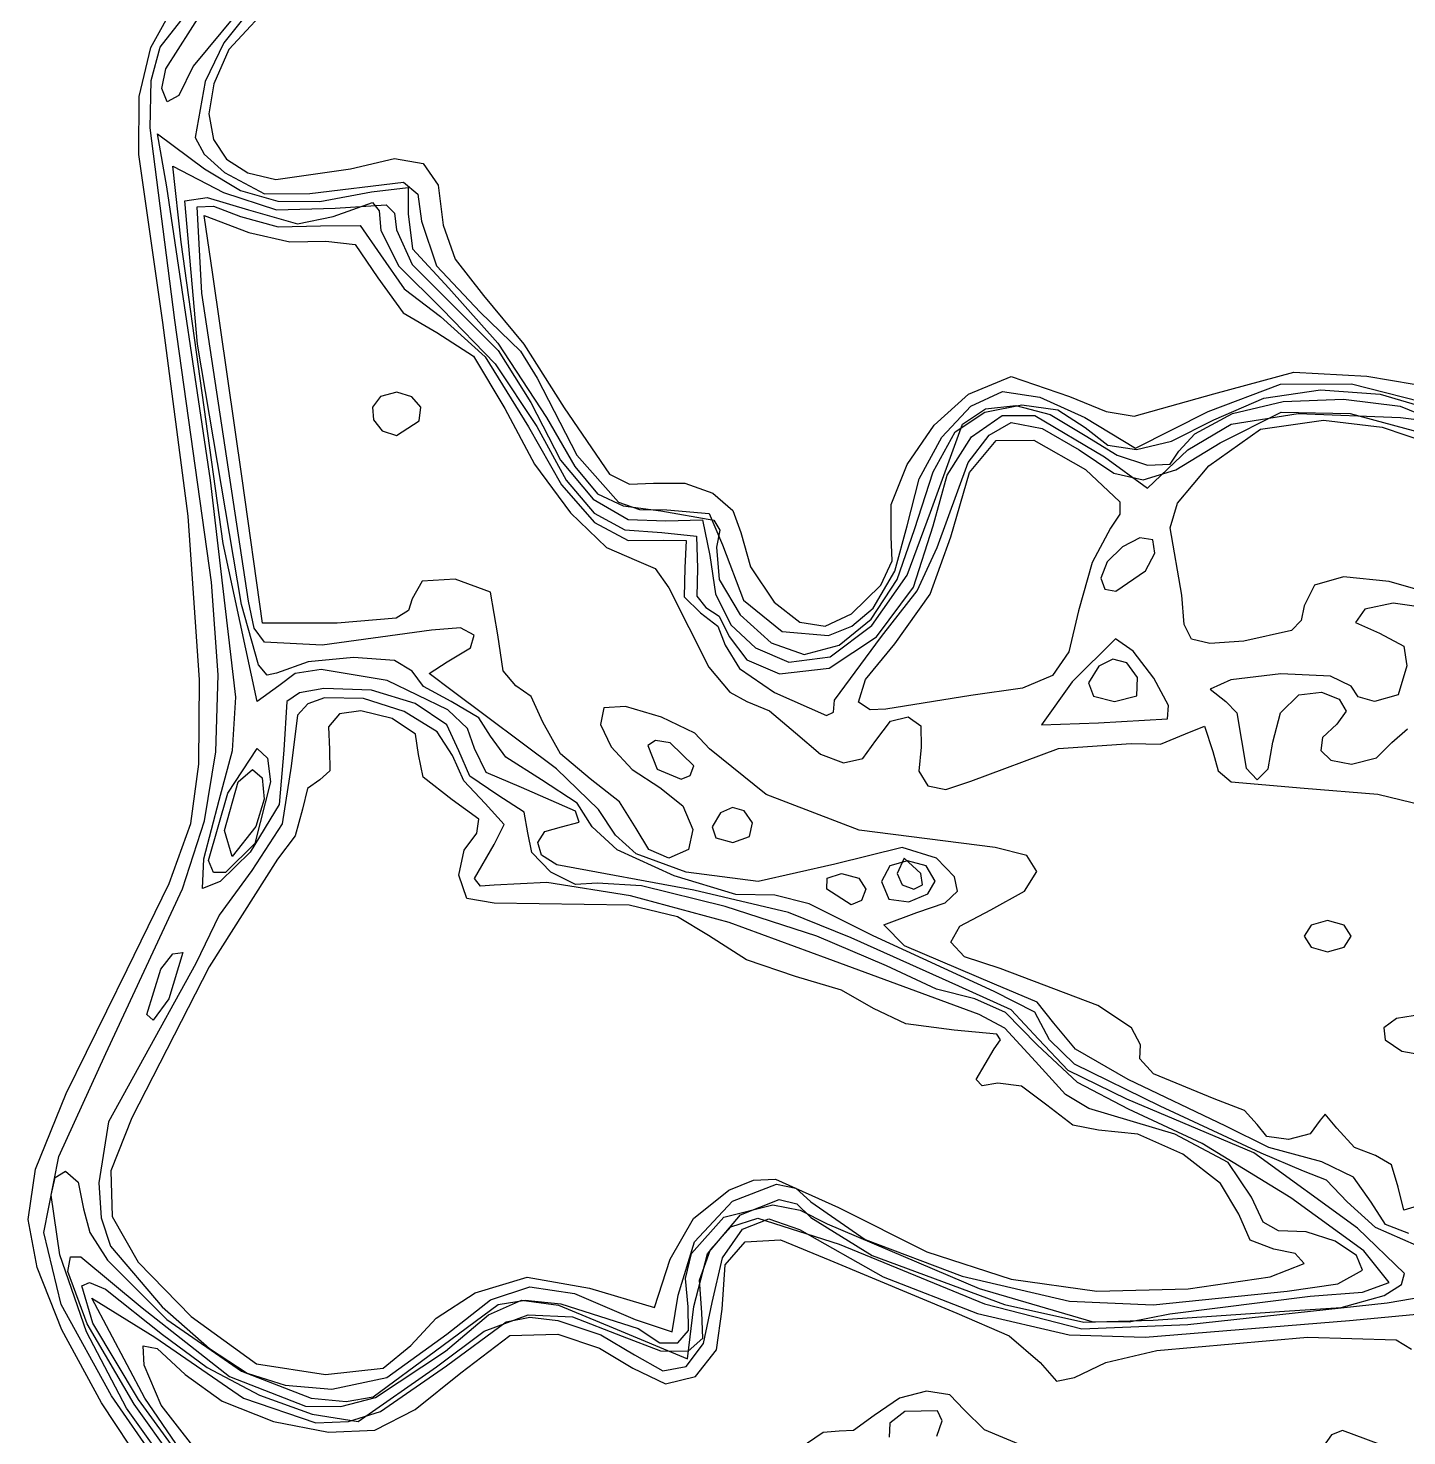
# Model space of a CAD drawing. Extents: x 31 to 107, y 25 to 130.
# Drawn here: x 31.18 to 56.04, y 45.46 to 70.84 of the extents above; entities that cross this region are included whole.
import ezdxf

# ---------------------------------------------------------------- set-up
doc = ezdxf.new("R2010")
doc.units = 0

msp = doc.modelspace()

# ---------------------------------------------------------------- linework, layer by layer
at = {"layer": 'Layer 1'}
for p, q in [((36.269129, 72.041565), (34.793891, 70.458093)), ((33.561139, 70.499292), (34.575909, 71.799062)), ((35.484778, 71.768192), (34.151514, 70.157013)), ((35.420822, 71.474145), (34.70693, 70.579077)), ((33.389294, 70.492521), (33.846427, 71.317322)), ((33.661552, 70.111593), (34.329415, 71.154941)), ((34.70693, 70.579077), (34.369968, 69.883621)), ((33.179919, 69.612126), (33.389294, 70.492521)), ((33.397328, 69.899478), (33.561139, 70.499292)), ((34.793891, 70.458093), (34.52368, 69.840263)), ((33.586913, 69.756145), (33.661552, 70.111593)), ((34.151514, 70.157013), (33.896307, 69.628801)), ((33.377648, 69.048027), (33.397328, 69.899478)), ((34.369968, 69.883621), (34.190895, 68.870882)), ((34.52368, 69.840263), (34.436517, 69.295297)), ((33.175191, 68.565845), (33.179919, 69.612126)), ((33.686296, 69.512965), (33.586913, 69.756145)), ((33.896307, 69.628801), (33.686296, 69.512965)), ((34.436517, 69.295297), (34.518741, 68.836572)), ((33.825042, 65.575942), (33.377648, 69.048027)), ((33.676311, 67.981771), (33.50783, 68.935764)), ((33.50783, 68.935764), (34.358512, 68.306829)), ((34.190895, 68.870882), (34.353176, 68.567576)), ((34.518741, 68.836572), (34.756691, 68.477469)), ((33.607245, 65.534469), (33.175191, 68.565845)), ((34.353176, 68.567576), (34.717553, 68.237611)), ((33.938614, 66.984389), (33.789631, 68.352108)), ((33.789631, 68.352108), (34.70041, 67.881127)), ((34.358512, 68.306829), (35.009363, 67.916766)), ((34.756691, 68.477469), (35.136705, 68.231366)), ((35.645123, 68.111641), (36.992526, 68.304845)), ((36.992526, 68.304845), (37.786466, 68.490667)), ((37.786466, 68.490667), (38.298233, 68.402017)), ((38.298233, 68.402017), (38.574046, 68.010729)), ((34.717553, 68.237611), (35.43826, 67.852672)), ((35.136705, 68.231366), (35.645123, 68.111641)), ((36.254955, 67.860045), (37.948263, 68.067928)), ((37.948263, 68.067928), (38.203647, 67.8482)), ((34.46364, 62.691366), (33.676311, 67.981771)), ((34.005585, 67.729786), (34.405743, 67.786361)), ((34.405743, 67.786361), (35.149276, 67.568767)), ((34.70041, 67.881127), (35.656478, 67.564796)), ((35.009363, 67.916766), (35.678971, 67.724503)), ((35.43826, 67.852672), (36.254955, 67.860045)), ((36.44062, 67.719962), (37.367594, 67.893068)), ((37.367594, 67.893068), (38.029198, 67.967244)), ((38.029198, 67.967244), (38.029628, 67.494706)), ((38.203647, 67.8482), (38.269847, 67.362025)), ((38.574046, 68.010729), (38.660124, 67.288639)), ((34.228973, 65.143928), (34.005585, 67.729786)), ((34.223689, 67.619984), (34.519073, 67.634378)), ((34.311422, 66.064421), (34.223689, 67.619984)), ((34.519073, 67.634378), (35.005862, 67.445594)), ((35.149276, 67.568767), (36.034417, 67.31687)), ((35.656478, 67.564796), (36.714484, 67.596546)), ((35.678971, 67.724503), (36.44062, 67.719962)), ((36.676782, 67.444631), (37.386546, 67.701008)), ((36.714484, 67.596546), (37.634693, 67.656615)), ((37.386546, 67.701008), (37.506514, 67.549633)), ((37.506514, 67.549633), (37.535556, 67.192604)), ((37.634693, 67.656615), (37.783599, 67.508161)), ((34.510427, 66.400305), (34.354773, 67.466165)), ((34.354773, 67.466165), (35.158037, 67.160764)), ((35.005862, 67.445594), (35.687143, 67.258325)), ((35.687143, 67.258325), (36.450129, 67.276359)), ((36.034417, 67.31687), (36.676782, 67.444631)), ((36.450129, 67.276359), (37.166803, 67.281805)), ((37.166803, 67.281805), (37.532414, 66.753813)), ((37.783599, 67.508161), (37.817778, 67.208059)), ((38.029628, 67.494706), (38.106494, 66.861082)), ((38.269847, 67.362025), (38.538928, 66.554404)), ((38.660124, 67.288639), (38.875939, 66.675034)), ((35.158037, 67.160764), (35.896267, 66.987974)), ((37.535556, 67.192604), (37.860642, 66.553241)), ((37.817778, 67.208059), (38.10527, 66.57871)), ((34.692043, 61.548055), (33.938614, 66.984389)), ((35.896267, 66.987974), (36.543169, 67.001404)), ((36.543169, 67.001404), (37.076563, 66.94105)), ((37.076563, 66.94105), (37.482786, 66.33924)), ((37.532414, 66.753813), (37.957468, 66.144336)), ((38.106494, 66.861082), (38.762034, 66.152816)), ((37.860642, 66.553241), (38.642234, 65.775369)), ((38.10527, 66.57871), (38.820539, 65.868327)), ((38.538928, 66.554404), (39.32818, 65.718698)), ((38.875939, 66.675034), (39.388748, 66.022389)), ((35.034324, 62.723889), (34.510427, 66.400305)), ((37.482786, 66.33924), (37.94021, 65.710474)), ((35.148952, 60.509404), (34.311422, 66.064421)), ((37.957468, 66.144336), (38.61273, 65.64341)), ((38.762034, 66.152816), (39.647275, 65.163535)), ((39.388748, 66.022389), (40.115211, 65.146934)), ((38.642234, 65.775369), (39.600301, 64.791784)), ((38.820539, 65.868327), (39.652649, 65.031599)), ((34.064801, 62.045335), (33.607245, 65.534469)), ((34.484929, 60.853683), (33.825042, 65.575942)), ((37.94021, 65.710474), (38.54853, 65.353339)), ((38.61273, 65.64341), (39.418113, 64.918891)), ((39.32818, 65.718698), (40.055334, 65.020244)), ((38.54853, 65.353339), (39.209666, 64.929126)), ((35.024754, 60.451134), (34.228973, 65.143928)), ((39.647275, 65.163535), (40.52557, 63.82214)), ((39.652649, 65.031599), (40.24512, 64.093925)), ((40.055334, 65.020244), (40.357778, 64.532744)), ((40.115211, 65.146934), (40.84471, 63.997637)), ((39.209666, 64.929126), (39.771969, 63.985044)), ((39.418113, 64.918891), (40.198616, 63.652739)), ((39.600301, 64.791784), (40.349686, 63.657827)), ((40.357778, 64.532744), (41.073318, 63.142461)), ((48.134168, 64.241519), (48.904246, 64.560787)), ((48.904246, 64.560787), (49.958306, 64.203312)), ((52.559458, 64.25083), (54.000978, 64.638895)), ((54.000978, 64.638895), (55.315556, 64.564867)), ((55.315556, 64.564867), (58.176709, 64.090177)), ((37.827971, 64.279466), (37.530953, 64.202711)), ((38.099242, 64.196479), (37.827971, 64.279466)), ((47.517648, 63.68597), (48.134168, 64.241519)), ((48.17645, 64.025665), (48.750037, 64.291526)), ((48.750037, 64.291526), (49.422878, 64.189814)), ((51.124311, 63.845114), (52.559458, 64.25083)), ((52.458202, 63.932187), (53.762963, 64.42232)), ((53.460863, 64.168195), (54.481932, 64.322335)), ((53.762963, 64.42232), (55.038354, 64.431599)), ((54.481932, 64.322335), (55.558574, 64.241433)), ((55.038354, 64.431599), (56.616775, 64.02442)), ((55.558574, 64.241433), (56.629086, 63.923333)), ((37.530953, 64.202711), (37.387033, 64.010619)), ((37.387033, 64.010619), (37.407788, 63.778205)), ((38.260894, 64.00661), (38.099242, 64.196479)), ((38.229057, 63.762721), (38.260894, 64.00661)), ((39.771969, 63.985044), (40.30941, 62.979743)), ((40.24512, 64.093925), (40.777693, 63.053577)), ((40.84471, 63.997637), (41.661262, 62.79824)), ((47.650568, 63.466509), (48.17645, 64.025665)), ((48.027113, 63.700556), (48.441056, 63.980016)), ((48.427408, 63.915897), (49.093518, 64.048031)), ((48.441056, 63.980016), (48.988748, 64.035962)), ((48.988748, 64.035962), (49.607733, 63.874066)), ((49.093518, 64.048031), (49.745945, 63.958024)), ((49.422878, 64.189814), (50.233792, 63.824553)), ((49.958306, 64.203312), (50.617576, 63.930732)), ((52.557068, 63.781167), (53.460863, 64.168195)), ((52.894103, 63.895718), (53.806347, 64.112862)), ((53.806347, 64.112862), (54.897024, 64.152806)), ((54.897024, 64.152806), (55.916908, 64.025825)), ((55.916908, 64.025825), (56.616775, 63.742197)), ((37.407788, 63.778205), (37.561832, 63.582367)), ((37.817778, 63.5), (38.229057, 63.762721)), ((38.229057, 63.762721), (38.229057, 63.762721)), ((40.52557, 63.82214), (41.03796, 62.936463)), ((47.896746, 63.566387), (48.427408, 63.915897)), ((48.189417, 63.472336), (48.741062, 63.856994)), ((48.507704, 63.503195), (48.904485, 63.730322)), ((48.741062, 63.856994), (49.332126, 63.857686)), ((48.904485, 63.730322), (49.464793, 63.624276)), ((49.332126, 63.857686), (50.586022, 63.114916)), ((49.607733, 63.874066), (50.235556, 63.5)), ((49.745945, 63.958024), (50.235556, 63.641111)), ((50.233792, 63.824553), (51.14303, 63.271614)), ((50.617576, 63.930732), (51.124311, 63.845114)), ((51.14303, 63.271614), (52.458202, 63.932187)), ((51.796875, 63.394904), (52.557068, 63.781167)), ((52.21242, 63.529102), (52.894103, 63.895718)), ((52.675036, 63.368214), (53.770913, 63.919693)), ((52.872352, 63.701462), (54.07823, 63.892886)), ((53.402074, 63.611813), (54.536876, 63.77222)), ((53.770913, 63.919693), (55.015903, 63.897058)), ((54.07823, 63.892886), (55.924006, 63.819613)), ((54.536876, 63.77222), (55.593054, 63.64668)), ((55.015903, 63.897058), (56.622727, 63.457548)), ((55.924006, 63.819613), (58.625923, 63.490012)), ((37.561832, 63.582367), (37.817778, 63.5)), ((40.198616, 63.652739), (40.79548, 62.606338)), ((40.349686, 63.657827), (40.878929, 62.695517)), ((47.025362, 62.97334), (47.517648, 63.68597)), ((47.243588, 62.714155), (47.650568, 63.466509)), ((47.451126, 62.117241), (48.027113, 63.700556)), ((47.494872, 62.842795), (47.896746, 63.566387)), ((47.750842, 62.783555), (48.189417, 63.472336)), ((48.129356, 63.012726), (48.507704, 63.503195)), ((49.464793, 63.624276), (50.13229, 63.238431)), ((50.235556, 63.641111), (50.645164, 63.325421)), ((50.235556, 63.5), (50.81735, 63.142335)), ((51.928889, 63.21399), (52.21242, 63.529102)), ((52.090128, 63.236966), (52.872352, 63.701462)), ((52.46475, 62.950697), (53.402074, 63.611813)), ((55.593054, 63.64668), (56.444444, 63.358889)), ((48.150533, 62.831969), (48.632965, 63.404973)), ((48.632965, 63.404973), (49.314579, 63.414267)), ((49.314579, 63.414267), (50.244412, 62.884383)), ((50.13229, 63.238431), (50.753678, 62.819288)), ((50.645164, 63.325421), (51.162589, 63.24317)), ((51.162589, 63.24317), (51.796875, 63.394904)), ((51.359824, 62.550602), (52.090128, 63.236966)), ((51.770043, 62.981422), (51.928889, 63.21399)), ((51.873485, 62.876443), (52.675036, 63.368214)), ((40.30941, 62.979743), (40.959087, 62.10098)), ((40.777693, 63.053577), (41.3638, 62.347894)), ((41.073318, 63.142461), (41.823874, 62.294816)), ((46.739273, 62.254379), (47.025362, 62.97334)), ((47.566761, 61.475693), (48.129356, 63.012726)), ((50.586022, 63.114916), (51.359824, 62.550602)), ((50.81735, 63.142335), (51.364188, 62.963507)), ((51.364188, 62.963507), (51.770043, 62.981422)), ((51.901698, 62.280161), (52.46475, 62.950697)), ((35.402562, 60.113333), (35.034324, 62.723889)), ((40.878929, 62.695517), (41.386413, 62.09471)), ((41.03796, 62.936463), (41.444487, 62.449017)), ((41.661262, 62.79824), (42.023964, 62.61963)), ((47.026709, 61.868699), (47.243588, 62.714155)), ((47.161617, 61.802498), (47.494872, 62.842795)), ((47.498991, 61.870494), (47.750842, 62.783555)), ((47.818246, 61.670726), (48.150533, 62.831969)), ((50.244412, 62.884383), (50.863452, 62.299098)), ((50.753678, 62.819288), (51.283554, 62.696046)), ((51.283554, 62.696046), (51.873485, 62.876443)), ((34.925727, 58.777282), (34.46364, 62.691366)), ((40.79548, 62.606338), (41.389427, 61.928008)), ((41.444487, 62.449017), (41.906497, 62.228235)), ((42.023964, 62.61963), (42.45625, 62.637365)), ((42.45625, 62.637365), (43.018488, 62.639706)), ((43.018488, 62.639706), (43.523112, 62.461029)), ((43.523112, 62.461029), (43.886909, 62.148409)), ((41.3638, 62.347894), (41.997737, 61.981889)), ((41.823874, 62.294816), (42.203839, 62.162956)), ((41.906497, 62.228235), (42.585338, 62.142551)), ((46.741348, 61.679839), (46.739273, 62.254379)), ((50.863452, 62.299098), (50.864045, 62.078136)), ((51.769837, 61.835696), (51.901698, 62.280161)), ((34.267975, 59.089507), (34.064801, 62.045335)), ((40.959087, 62.10098), (41.60867, 61.478543)), ((41.386413, 62.09471), (41.939317, 61.79858)), ((41.997737, 61.981889), (42.673801, 61.960571)), ((42.203839, 62.162956), (42.695924, 62.159724)), ((42.585338, 62.142551), (43.540349, 61.973198)), ((42.673801, 61.960571), (43.338249, 61.979186)), ((42.695924, 62.159724), (43.458072, 62.091298)), ((43.338249, 61.979186), (43.471197, 61.335203)), ((43.458072, 62.091298), (43.69945, 61.524444)), ((43.540349, 61.973198), (43.648016, 61.78838)), ((43.886909, 62.148409), (44.026667, 61.748924)), ((47.030862, 60.978925), (47.451126, 62.117241)), ((50.864045, 62.078136), (50.692064, 61.82605)), ((41.389427, 61.928008), (41.999081, 61.602212)), ((41.939317, 61.79858), (42.604823, 61.750301)), ((42.604823, 61.750301), (43.230999, 61.681083)), ((43.230999, 61.681083), (43.249365, 61.102635)), ((43.648016, 61.78838), (43.590351, 61.483539)), ((44.026667, 61.748924), (44.203912, 61.128431)), ((46.755812, 61.237871), (46.741348, 61.679839)), ((46.804225, 61.05159), (47.026709, 61.868699)), ((46.847958, 60.901757), (47.161617, 61.802498)), ((47.142372, 60.766235), (47.498991, 61.870494)), ((50.692064, 61.82605), (50.364985, 61.205404)), ((51.980163, 60.617775), (51.769837, 61.835696)), ((35.310101, 58.702222), (34.692043, 61.548055)), ((41.60867, 61.478543), (42.145831, 61.242222)), ((41.999081, 61.602212), (42.643067, 61.613412)), ((42.643067, 61.613412), (43.043228, 61.602591)), ((43.043228, 61.602591), (43.016551, 61.112589)), ((43.590351, 61.483539), (43.640989, 60.898578)), ((43.69945, 61.524444), (44.077999, 60.531387)), ((47.209802, 60.694229), (47.566761, 61.475693)), ((47.440198, 60.637012), (47.818246, 61.670726)), ((50.908721, 61.489353), (50.634983, 61.21871)), ((51.222172, 61.65131), (50.908721, 61.489353)), ((51.458518, 61.618518), (51.222172, 61.65131)), ((51.495605, 61.377841), (51.458518, 61.618518)), ((42.145831, 61.242222), (42.484263, 61.097142)), ((43.471197, 61.335203), (43.572399, 60.644373)), ((46.550896, 60.799887), (46.755812, 61.237871)), ((50.364985, 61.205404), (50.11926, 60.3349)), ((50.634983, 61.21871), (50.517778, 60.925445)), ((51.327439, 61.056523), (51.495605, 61.377841)), ((42.484263, 61.097142), (42.730773, 60.748333)), ((43.016551, 61.112589), (43.00556, 60.588398)), ((43.249365, 61.102635), (43.236802, 60.60326)), ((44.203912, 61.128431), (44.630055, 60.495214)), ((46.390023, 60.069597), (47.030862, 60.978925)), ((46.417842, 60.387032), (46.804225, 61.05159)), ((50.517778, 60.925445), (50.594191, 60.728808)), ((50.789019, 60.690681), (51.327439, 61.056523)), ((51.327439, 61.056523), (51.327439, 61.056523)), ((54.895102, 60.947616), (54.37075, 60.799409)), ((55.717875, 60.867699), (54.895102, 60.947616)), ((34.60369, 59.183765), (34.484929, 60.853683)), ((38.28017, 60.874135), (38.1, 60.555412)), ((38.876111, 60.90819), (38.28017, 60.874135)), ((39.514873, 60.672883), (38.876111, 60.90819)), ((39.649493, 59.901667), (39.514873, 60.672883)), ((42.730773, 60.748333), (43.453109, 59.322469)), ((43.640989, 60.898578), (44.01681, 60.26495)), ((46.026825, 60.279721), (46.550896, 60.799887)), ((46.378639, 60.188036), (46.847958, 60.901757)), ((46.473017, 59.868253), (47.142372, 60.766235)), ((46.550896, 60.799887), (46.550896, 60.799887)), ((46.566763, 59.874627), (47.209802, 60.694229)), ((50.594191, 60.728808), (50.789019, 60.690681)), ((54.37075, 60.799409), (54.186667, 60.4252)), ((56.797222, 60.557537), (55.717875, 60.867699)), ((35.331661, 59.360144), (35.024754, 60.451134)), ((35.2525, 60.022777), (35.148952, 60.509404)), ((38.1, 60.555412), (38.034969, 60.34306)), ((43.00556, 60.588398), (43.300117, 60.301553)), ((43.236802, 60.60326), (43.396405, 60.395556)), ((43.572399, 60.644373), (43.851294, 60.083059)), ((44.077999, 60.531387), (44.77407, 59.961919)), ((44.630055, 60.495214), (45.093761, 60.131724)), ((46.803211, 59.742016), (47.440198, 60.637012)), ((52.021204, 60.090336), (51.980163, 60.617775)), ((54.186667, 60.4252), (54.135301, 60.161956)), ((55.792739, 60.475014), (55.282795, 60.365008)), ((56.498513, 60.369826), (55.792739, 60.475014)), ((37.81419, 60.207015), (36.75128, 60.113333)), ((38.034969, 60.34306), (37.81419, 60.207015)), ((43.300117, 60.301553), (43.613923, 60.060251)), ((43.396405, 60.395556), (43.636005, 60.241485)), ((43.636005, 60.241485), (43.81577, 59.87106)), ((44.01681, 60.26495), (44.575185, 59.756954)), ((45.550232, 60.058447), (46.026825, 60.279721)), ((45.803776, 59.718144), (46.378639, 60.188036)), ((46.030206, 60.062335), (46.417842, 60.387032)), ((46.417842, 60.387032), (46.417842, 60.387032)), ((50.11926, 60.3349), (49.941642, 59.598151)), ((54.135301, 60.161956), (53.959218, 59.980746)), ((55.282795, 60.365008), (55.109519, 60.128653)), ((35.437266, 59.771208), (35.2525, 60.022777)), ((36.75128, 60.113333), (35.402562, 60.113333)), ((38.452778, 59.98849), (36.481887, 59.716659)), ((38.973164, 60.032487), (38.452778, 59.98849)), ((39.219415, 59.899902), (38.973164, 60.032487)), ((39.742905, 59.253585), (39.649493, 59.901667)), ((43.613923, 60.060251), (43.744444, 59.719529)), ((43.851294, 60.083059), (44.296123, 59.667144)), ((44.77407, 59.961919), (45.612429, 59.889361)), ((45.093761, 60.131724), (45.550232, 60.058447)), ((45.612429, 59.889361), (46.030206, 60.062335)), ((45.640735, 59.507908), (46.390023, 60.069597)), ((52.15738, 59.823711), (52.021204, 60.090336)), ((53.959218, 59.980746), (53.10098, 59.786861)), ((55.109519, 60.128653), (55.543185, 59.935124)), ((55.543185, 59.935124), (55.984761, 59.697037)), ((36.481887, 59.716659), (35.437266, 59.771208)), ((38.735, 59.417562), (39.152903, 59.66888)), ((39.152903, 59.66888), (39.219415, 59.899902)), ((43.744444, 59.719529), (44.00589, 59.298465)), ((43.81577, 59.87106), (44.136854, 59.455999)), ((44.296123, 59.667144), (44.895124, 59.412508)), ((44.575185, 59.756954), (45.173485, 59.548889)), ((45.173485, 59.548889), (45.803776, 59.718144)), ((45.622874, 59.303565), (46.473017, 59.868253)), ((45.72, 58.723931), (46.566763, 59.874627)), ((46.27938, 59.101172), (46.803211, 59.742016)), ((50.786758, 59.831111), (50.003795, 59.055)), ((51.101881, 59.611392), (50.786758, 59.831111)), ((52.485152, 59.74639), (52.15738, 59.823711)), ((53.10098, 59.786861), (52.485152, 59.74639)), ((55.984761, 59.697037), (56.037074, 59.347605)), ((36.226911, 59.416522), (35.654147, 59.212384)), ((37.046495, 59.494516), (36.226911, 59.416522)), ((37.781369, 59.44112), (37.046495, 59.494516)), ((38.1, 59.251088), (37.781369, 59.44112)), ((38.409911, 59.203799), (38.735, 59.417562)), ((44.136854, 59.455999), (44.723894, 59.199185)), ((44.895124, 59.412508), (45.640735, 59.507908)), ((49.941642, 59.598151), (49.649526, 59.169681)), ((50.735972, 59.464019), (50.485142, 59.341201)), ((50.988801, 59.398539), (50.735972, 59.464019)), ((51.179705, 59.137482), (50.988801, 59.398539)), ((51.475289, 59.124983), (51.101881, 59.611392)), ((34.564691, 57.794919), (34.60369, 59.183765)), ((35.48652, 59.177093), (35.331661, 59.360144)), ((35.654147, 59.212384), (35.48652, 59.177093)), ((35.9943, 59.204329), (35.701111, 58.984444)), ((36.460399, 59.27938), (35.9943, 59.204329)), ((37.649953, 59.078491), (36.460399, 59.27938)), ((38.307257, 58.974105), (38.1, 59.251088)), ((38.82394, 58.893481), (38.409911, 59.203799)), ((39.971678, 58.984444), (39.742905, 59.253585)), ((43.453109, 59.322469), (43.828843, 58.870874)), ((44.00589, 59.298465), (44.634472, 58.864003)), ((44.723894, 59.199185), (45.622874, 59.303565)), ((49.649526, 59.169681), (49.106064, 58.942031)), ((50.485142, 59.341201), (50.300232, 59.037361)), ((53.763333, 59.199182), (52.866396, 59.095272)), ((54.660271, 59.15711), (53.763333, 59.199182)), ((55.033333, 58.978337), (54.660271, 59.15711)), ((56.037074, 59.347605), (55.88, 58.82025)), ((34.256127, 57.572816), (34.267975, 59.089507)), ((35.701111, 58.984444), (35.310101, 58.702222)), ((36.507558, 58.935564), (36.071232, 58.857805)), ((37.368728, 58.907131), (36.507558, 58.935564)), ((38.153831, 58.668707), (37.368728, 58.907131)), ((38.747031, 58.548794), (37.649953, 59.078491)), ((38.805556, 58.702222), (38.307257, 58.974105)), ((40.706581, 57.486393), (38.82394, 58.893481)), ((40.249347, 58.792394), (39.971678, 58.984444)), ((46.150369, 58.690837), (46.27938, 59.101172)), ((49.106064, 58.942031), (48.174405, 58.807742)), ((50.003795, 59.055), (49.451379, 58.278889)), ((50.300232, 59.037361), (50.390066, 58.799999)), ((51.169762, 58.805458), (51.179705, 59.137482)), ((51.179705, 59.137482), (51.179705, 59.137482)), ((51.738675, 58.631008), (51.475289, 59.124983)), ((52.866396, 59.095272), (52.493333, 58.923067)), ((52.493333, 58.923067), (52.775556, 58.702222)), ((55.157687, 58.783331), (55.033333, 58.978337)), ((34.86404, 57.818054), (34.925727, 58.777282)), ((35.840113, 58.69895), (35.789568, 57.821548)), ((36.071232, 58.857805), (35.840113, 58.69895)), ((36.218569, 58.662598), (36.034947, 58.45803)), ((36.520625, 58.766106), (36.218569, 58.662598)), ((37.225693, 58.753099), (36.520625, 58.766106)), ((37.961057, 58.523953), (37.225693, 58.753099)), ((38.725576, 58.283403), (38.153831, 58.668707)), ((39.305648, 58.407089), (38.805556, 58.702222)), ((40.460679, 58.330654), (40.249347, 58.792394)), ((43.828843, 58.870874), (44.139437, 58.702222)), ((44.139437, 58.702222), (44.546699, 58.536417)), ((44.634472, 58.864003), (45.573584, 58.449662)), ((45.699017, 58.506767), (45.72, 58.723931)), ((46.3588, 58.551967), (46.150369, 58.690837)), ((46.150369, 58.690837), (46.150369, 58.690837)), ((48.174405, 58.807742), (46.646262, 58.563795)), ((50.390066, 58.799999), (50.767623, 58.702222)), ((50.767623, 58.702222), (51.169762, 58.805458)), ((51.723727, 58.388589), (51.738675, 58.631008)), ((52.775556, 58.702222), (52.974875, 58.494965)), ((53.760439, 58.496485), (54.092749, 58.82239)), ((54.092749, 58.82239), (54.498134, 58.869643)), ((54.498134, 58.869643), (54.814958, 58.744841)), ((54.814958, 58.744841), (54.941416, 58.526738)), ((55.456667, 58.702222), (55.157687, 58.783331)), ((55.88, 58.82025), (55.456667, 58.702222)), ((36.034947, 58.45803), (35.919193, 57.532846)), ((36.791055, 58.481401), (36.595441, 58.246161)), ((37.179742, 58.533711), (36.791055, 58.481401)), ((37.742523, 58.393748), (37.179742, 58.533711)), ((38.163574, 58.111921), (37.742523, 58.393748)), ((38.554226, 58.156172), (37.961057, 58.523953)), ((39.097534, 58.212836), (38.747031, 58.548794)), ((39.517218, 58.074207), (39.305648, 58.407089)), ((41.558154, 58.585563), (41.497693, 58.288311)), ((41.952276, 58.611774), (41.558154, 58.585563)), ((42.596065, 58.422343), (41.952276, 58.611774)), ((43.196916, 58.130429), (42.596065, 58.422343)), ((44.546699, 58.536417), (45.014444, 58.137778)), ((45.573584, 58.449662), (45.699017, 58.506767)), ((46.646262, 58.563795), (46.3588, 58.551967)), ((46.726315, 58.344344), (47.043581, 58.427118)), ((47.043581, 58.427118), (47.275148, 58.265327)), ((50.478467, 58.318033), (51.723727, 58.388589)), ((51.723727, 58.388589), (51.723727, 58.388589)), ((52.974875, 58.494965), (53.057778, 57.996667)), ((53.622222, 57.966472), (53.760439, 58.496485)), ((54.941416, 58.526738), (54.775701, 58.294087)), ((36.595441, 58.246161), (36.611882, 57.83733)), ((38.832711, 57.727257), (38.554226, 58.156172)), ((38.946667, 57.814331), (38.725576, 58.283403)), ((39.228889, 57.857308), (39.097534, 58.212836)), ((40.779078, 57.760535), (40.460679, 58.330654)), ((41.497693, 58.288311), (41.692279, 57.884759)), ((43.462222, 57.849194), (43.196916, 58.130429)), ((45.014444, 58.137778), (45.464864, 57.750544)), ((46.464607, 57.996667), (46.726315, 58.344344)), ((47.275148, 58.265327), (47.27976, 57.879307)), ((49.451379, 58.278889), (50.478467, 58.318033)), ((52.049717, 58.120943), (52.389248, 58.259542)), ((52.389248, 58.259542), (52.542101, 57.801473)), ((54.775701, 58.294087), (54.519195, 58.050739)), ((55.764509, 57.96166), (56.047559, 58.20783)), ((38.21415, 57.745955), (38.163574, 58.111921)), ((39.789173, 57.695771), (39.517218, 58.074207)), ((41.692279, 57.884759), (42.072285, 57.473626)), ((42.490228, 58.000721), (42.349203, 57.908893)), ((42.349203, 57.908893), (42.521482, 57.47926)), ((42.756667, 57.957616), (42.490228, 58.000721)), ((43.18, 57.543138), (42.756667, 57.957616)), ((46.227941, 57.676292), (46.464607, 57.996667)), ((47.27976, 57.879307), (47.235909, 57.448)), ((49.757885, 57.852902), (51.064482, 57.941969)), ((51.064482, 57.941969), (51.595286, 57.931417)), ((51.595286, 57.931417), (52.049717, 58.120943)), ((53.057778, 57.996667), (53.140681, 57.498368)), ((53.539319, 57.489499), (53.622222, 57.966472)), ((53.622222, 57.966472), (53.622222, 57.966472)), ((54.519195, 58.050739), (54.489936, 57.817506)), ((55.490859, 57.687404), (55.764509, 57.96166)), ((34.355203, 56.552345), (34.564691, 57.794919)), ((34.623954, 56.921064), (34.86404, 57.818054)), ((34.779723, 57.051024), (35.305388, 57.855556)), ((35.305388, 57.855556), (35.495677, 57.682608)), ((35.495677, 57.682608), (35.550922, 57.251706)), ((35.789568, 57.821548), (35.705192, 56.845636)), ((36.611882, 57.83733), (36.62019, 57.451563)), ((38.299815, 57.335374), (38.21415, 57.745955)), ((39.034231, 57.273909), (38.832711, 57.727257)), ((39.144147, 57.353572), (38.946667, 57.814331)), ((39.438658, 57.41955), (39.228889, 57.857308)), ((40.434441, 57.291111), (39.789173, 57.695771)), ((41.31417, 57.307909), (40.779078, 57.760535)), ((44.484575, 57.025884), (43.462222, 57.849194)), ((45.464864, 57.750544), (45.882028, 57.595483)), ((45.882028, 57.595483), (46.227941, 57.676292)), ((48.177964, 57.263298), (49.757885, 57.852902)), ((52.542101, 57.801473), (52.636996, 57.450981)), ((54.489936, 57.817506), (54.670182, 57.642375)), ((54.670182, 57.642375), (55.042189, 57.573333)), ((55.042189, 57.573333), (55.490859, 57.687404)), ((34.111286, 56.504327), (34.256127, 57.572816)), ((34.964599, 57.250686), (35.225581, 57.474089)), ((35.225581, 57.474089), (35.400097, 57.327079)), ((35.919193, 57.532846), (35.756093, 56.497103)), ((36.62019, 57.451563), (36.439582, 57.291111)), ((40.072318, 57.150711), (39.438658, 57.41955)), ((41.462553, 56.753596), (40.706581, 57.486393)), ((42.072285, 57.473626), (42.568086, 57.153632)), ((42.521482, 57.47926), (42.951885, 57.299099)), ((42.951885, 57.299099), (43.115036, 57.370403)), ((43.115036, 57.370403), (43.18, 57.543138)), ((43.18, 57.543138), (43.18, 57.543138)), ((47.235909, 57.448), (47.398021, 57.183026)), ((52.636996, 57.450981), (52.869608, 57.253254)), ((53.140681, 57.498368), (53.34, 57.291111)), ((53.34, 57.291111), (53.539319, 57.489499)), ((34.717654, 56.373889), (34.964599, 57.250686)), ((35.550922, 57.251706), (35.267849, 56.143669)), ((35.400097, 57.327079), (35.435939, 56.94177)), ((36.217016, 57.135456), (36.124444, 56.761222)), ((36.439582, 57.291111), (36.217016, 57.135456)), ((38.823587, 56.930013), (38.299815, 57.335374)), ((39.419067, 56.863048), (39.034231, 57.273909)), ((39.646832, 57.010938), (39.144147, 57.353572)), ((41.045728, 56.721986), (40.072318, 57.150711)), ((41.077916, 56.867778), (40.434441, 57.291111)), ((41.841729, 56.8918), (41.31417, 57.307909)), ((42.568086, 57.153632), (42.985603, 56.818746)), ((47.398021, 57.183026), (47.725553, 57.11219)), ((47.725553, 57.11219), (48.177964, 57.263298)), ((52.869608, 57.253254), (54.186667, 57.139521)), ((54.186667, 57.139521), (55.516303, 57.03157)), ((34.346187, 55.86245), (34.623954, 56.921064)), ((34.431111, 55.837887), (34.779723, 57.051024)), ((35.435939, 56.94177), (35.280899, 56.450278)), ((39.306807, 56.58062), (38.823587, 56.930013)), ((39.761246, 56.487019), (39.419067, 56.863048)), ((40.123029, 56.707), (39.646832, 57.010938)), ((41.345556, 56.444444), (41.077916, 56.867778)), ((42.142029, 56.409477), (41.841729, 56.8918)), ((46.1646, 56.382864), (44.484575, 57.025884)), ((55.516303, 57.03157), (56.533373, 56.786743)), ((35.705192, 56.845636), (35.178577, 55.987103)), ((36.124444, 56.761222), (35.992998, 56.277899)), ((40.189387, 56.334011), (40.123029, 56.707)), ((41.113313, 56.526452), (41.045728, 56.721986)), ((41.768889, 56.289603), (41.462553, 56.753596)), ((42.985603, 56.818746), (43.164382, 56.396033)), ((43.66438, 56.691443), (43.50926, 56.444444)), ((43.877126, 56.789361), (43.66438, 56.691443)), ((44.088208, 56.732459), (43.877126, 56.789361)), ((44.238333, 56.515), (44.088208, 56.732459)), ((33.718097, 55.423151), (34.111286, 56.504327)), ((33.962494, 55.321241), (34.355203, 56.552345)), ((34.856462, 55.905148), (34.717654, 56.373889)), ((34.717654, 56.373889), (34.717654, 56.373889)), ((35.280899, 56.450278), (34.856462, 55.905148)), ((35.756093, 56.497103), (35.213552, 55.65339)), ((39.269182, 56.328234), (39.306807, 56.58062)), ((39.581667, 56.124777), (39.761246, 56.487019)), ((40.368405, 56.157151), (40.492185, 56.358119)), ((40.492185, 56.358119), (40.797768, 56.444444)), ((40.797768, 56.444444), (41.113313, 56.526452)), ((41.798539, 56.026487), (41.345556, 56.444444)), ((42.371933, 56.035533), (42.142029, 56.409477)), ((43.164382, 56.396033), (43.085553, 56.033711)), ((43.50926, 56.444444), (43.58099, 56.245125)), ((44.183213, 56.265851), (44.238333, 56.515)), ((44.238333, 56.515), (44.238333, 56.515)), ((48.612778, 56.068008), (46.1646, 56.382864)), ((35.267849, 56.143669), (34.738847, 55.617768)), ((35.992998, 56.277899), (35.676967, 55.859962)), ((39.041406, 56.023411), (39.269182, 56.328234)), ((39.228889, 55.511138), (39.581667, 56.124777)), ((40.258596, 55.977531), (40.189387, 56.334011)), ((40.437503, 55.928554), (40.368405, 56.157151)), ((42.142799, 55.953493), (41.768889, 56.289603)), ((43.58099, 56.245125), (43.885556, 56.162222)), ((43.885556, 56.162222), (44.183213, 56.265851)), ((34.322272, 55.330812), (34.346187, 55.86245)), ((35.676967, 55.859962), (34.444796, 53.920407)), ((35.178577, 55.987103), (34.638515, 55.459097)), ((38.946667, 55.570439), (39.041406, 56.023411)), ((40.600332, 55.626752), (40.258596, 55.977531)), ((40.710556, 55.759342), (40.437503, 55.928554)), ((42.828414, 55.55758), (41.798539, 56.026487)), ((43.041773, 55.626491), (42.142799, 55.953493)), ((42.730245, 55.88), (42.371933, 56.035533)), ((43.085553, 56.033711), (42.730245, 55.88)), ((46.937656, 56.066696), (45.724674, 55.76717)), ((46.973343, 55.88), (46.848889, 55.597778)), ((47.556234, 55.878513), (46.937656, 56.066696)), ((47.272222, 55.597778), (46.973343, 55.88)), ((47.882425, 55.542088), (47.556234, 55.878513)), ((49.187681, 55.922846), (48.612778, 56.068008)), ((49.363663, 55.634301), (49.187681, 55.922846)), ((34.520364, 55.621069), (34.431111, 55.837887)), ((34.431111, 55.837887), (34.431111, 55.837887)), ((34.738847, 55.617768), (34.520364, 55.621069)), ((35.213552, 55.65339), (34.625402, 54.846607)), ((41.048483, 55.402584), (40.600332, 55.626752)), ((43.18, 55.297507), (40.710556, 55.759342)), ((44.34095, 55.455866), (43.041773, 55.626491)), ((45.724674, 55.76717), (44.34095, 55.455866)), ((45.584949, 55.514875), (45.844454, 55.597778)), ((45.844454, 55.597778), (46.155197, 55.514875)), ((46.712849, 55.735974), (46.566667, 55.456667)), ((47.037128, 55.830178), (46.712849, 55.735974)), ((46.848889, 55.597778), (46.936685, 55.398458)), ((47.368104, 55.738592), (47.037128, 55.830178)), ((47.307614, 55.398458), (47.272222, 55.597778)), ((47.272222, 55.597778), (47.272222, 55.597778)), ((47.534376, 55.460533), (47.368104, 55.738592)), ((49.145921, 55.282101), (49.363663, 55.634301)), ((32.961205, 53.868396), (33.718097, 55.423151)), ((34.638515, 55.459097), (34.322272, 55.330812)), ((39.090551, 55.15088), (38.946667, 55.570439)), ((39.332517, 55.369855), (39.228889, 55.511138)), ((39.581667, 55.389622), (39.332517, 55.369855)), ((40.533721, 55.441075), (39.581667, 55.389622)), ((42.041878, 55.19576), (40.533721, 55.441075)), ((41.436942, 55.425935), (41.048483, 55.402584)), ((42.238467, 55.376378), (41.436942, 55.425935)), ((43.744269, 55.00573), (42.238467, 55.376378)), ((43.941562, 55.222834), (42.828414, 55.55758)), ((45.578889, 55.315556), (45.584949, 55.514875)), ((46.155197, 55.514875), (46.284444, 55.315556)), ((46.566667, 55.456667), (46.697766, 55.14055)), ((46.936685, 55.398458), (47.147768, 55.315556)), ((47.147768, 55.315556), (47.307614, 55.398458)), ((47.403469, 55.236002), (47.534376, 55.460533)), ((47.534376, 55.460533), (47.534376, 55.460533)), ((47.937251, 55.281012), (47.882425, 55.542088)), ((32.576502, 52.35424), (33.962494, 55.321241)), ((39.581667, 55.066545), (39.090551, 55.15088)), ((43.821614, 54.716389), (42.041878, 55.19576)), ((44.887746, 54.897279), (43.18, 55.297507)), ((44.644369, 55.20736), (43.941562, 55.222834)), ((45.262364, 55.051966), (44.644369, 55.20736)), ((46.018879, 55.033333), (45.578889, 55.315556)), ((45.578889, 55.315556), (45.578889, 55.315556)), ((46.206435, 55.116236), (46.018879, 55.033333)), ((46.284444, 55.315556), (46.206435, 55.116236)), ((46.697766, 55.14055), (47.060556, 55.08706)), ((47.060556, 55.08706), (47.403469, 55.236002)), ((47.713012, 55.074012), (47.937251, 55.281012)), ((48.539651, 54.945974), (49.145921, 55.282101)), ((34.625402, 54.846607), (34.202237, 53.975768)), ((42.01815, 55.030138), (39.581667, 55.066545)), ((42.885749, 54.816894), (42.01815, 55.030138)), ((45.400939, 54.472213), (43.744269, 55.00573)), ((46.021261, 54.438996), (44.887746, 54.897279)), ((46.417086, 54.473735), (45.262364, 55.051966)), ((46.608494, 54.676168), (47.202008, 54.899817)), ((47.202008, 54.899817), (47.713012, 55.074012)), ((47.97528, 54.650313), (48.539651, 54.945974)), ((43.44648, 54.484631), (42.885749, 54.816894)), ((45.588405, 54.065675), (43.821614, 54.716389)), ((46.981621, 54.299005), (46.608494, 54.676168)), ((47.817102, 54.359565), (47.97528, 54.650313)), ((54.311021, 54.668208), (54.186667, 54.468889)), ((54.61, 54.751111), (54.311021, 54.668208)), ((54.908979, 54.668208), (54.61, 54.751111)), ((55.033333, 54.468889), (54.908979, 54.668208)), ((44.132855, 54.041044), (43.44648, 54.484631)), ((46.65507, 53.93405), (45.400939, 54.472213)), ((47.957497, 53.569133), (46.021261, 54.438996)), ((48.599968, 53.469989), (46.417086, 54.473735)), ((48.061395, 54.097617), (47.817102, 54.359565)), ((54.186667, 54.468889), (54.311021, 54.269569)), ((54.908979, 54.269569), (55.033333, 54.468889)), ((55.033333, 54.468889), (55.033333, 54.468889)), ((33.569206, 53.87816), (33.786289, 54.154012)), ((33.969339, 54.178067), (33.712463, 53.339574)), ((33.786289, 54.154012), (33.969339, 54.178067)), ((48.326427, 53.057778), (45.588405, 54.065675)), ((48.604057, 53.605571), (46.981621, 54.299005)), ((48.704435, 53.888358), (48.061395, 54.097617)), ((54.311021, 54.269569), (54.61, 54.186667)), ((54.61, 54.186667), (54.908979, 54.269569)), ((31.863167, 51.631944), (32.961205, 53.868396)), ((34.444796, 53.920407), (33.048962, 51.19447)), ((34.202237, 53.975768), (33.17606, 52.114684)), ((33.316545, 53.057778), (33.569206, 53.87816)), ((45.012551, 53.745068), (44.132855, 54.041044)), ((47.559676, 53.514502), (46.65507, 53.93405)), ((50.466424, 53.219301), (48.704435, 53.888358)), ((45.84543, 53.495909), (45.012551, 53.745068)), ((48.903762, 53.140537), (47.957497, 53.569133)), ((49.370914, 53.282009), (48.604057, 53.605571)), ((33.712463, 53.339574), (33.430898, 52.953343)), ((46.419245, 53.164881), (45.84543, 53.495909)), ((48.249366, 53.34), (47.559676, 53.514502)), ((48.801216, 53.097261), (48.249366, 53.34)), ((49.327579, 53.100597), (48.599968, 53.469989)), ((33.430898, 52.953343), (33.316545, 53.057778)), ((33.316545, 53.057778), (33.316545, 53.057778)), ((47.006869, 52.88992), (46.419245, 53.164881)), ((48.787062, 52.809069), (48.326427, 53.057778)), ((49.374419, 52.513653), (48.801216, 53.097261)), ((49.3949, 52.611864), (48.903762, 53.140537)), ((49.592333, 52.601426), (49.327579, 53.100597)), ((49.671111, 52.902121), (49.370914, 53.282009)), ((51.076295, 52.815964), (50.466424, 53.219301)), ((56.303333, 53.057778), (55.851473, 52.989138)), ((47.872952, 52.775556), (47.006869, 52.88992)), ((49.344264, 52.211111), (48.787062, 52.809069)), ((50.064899, 52.432786), (49.671111, 52.902121)), ((51.235669, 52.513292), (51.076295, 52.815964)), ((55.851473, 52.989138), (55.622519, 52.81976)), ((55.622519, 52.81976), (55.645778, 52.604451)), ((48.645031, 52.705), (47.872952, 52.775556)), ((48.598667, 52.436889), (48.712815, 52.60093)), ((48.712815, 52.60093), (48.645031, 52.705)), ((49.932305, 52.050022), (49.3949, 52.611864)), ((50.043972, 52.163158), (49.592333, 52.601426)), ((55.645778, 52.604451), (55.950556, 52.398021)), ((31.72968, 50.498959), (32.576502, 52.35424)), ((48.273434, 51.883686), (48.598667, 52.436889)), ((50.099314, 51.831688), (49.374419, 52.513653)), ((51.011667, 51.888729), (50.064899, 52.432786)), ((51.226563, 52.257196), (51.235669, 52.513292)), ((55.950556, 52.398021), (56.731774, 52.256517)), ((33.17606, 52.114684), (32.62836, 51.121038)), ((49.884729, 51.613153), (49.344264, 52.211111)), ((50.986442, 51.529931), (49.932305, 52.050022)), ((51.591504, 51.406781), (50.043972, 52.163158)), ((51.471069, 51.990268), (51.226563, 52.257196)), ((48.382076, 51.771453), (48.273434, 51.883686)), ((48.665954, 51.82016), (48.382076, 51.771453)), ((49.09174, 51.767741), (48.665954, 51.82016)), ((51.016416, 51.353051), (50.099314, 51.831688)), ((52.775556, 51.043933), (51.011667, 51.888729)), ((52.563889, 51.539095), (51.471069, 51.990268)), ((31.310872, 50.269232), (31.863167, 51.631944)), ((49.545381, 51.422958), (49.09174, 51.767741)), ((50.305123, 51.364444), (49.884729, 51.613153)), ((53.281116, 50.56375), (50.986442, 51.529931)), ((53.112017, 51.32683), (52.563889, 51.539095)), ((50.015231, 51.06173), (49.545381, 51.422958)), ((51.853595, 50.900976), (50.305123, 51.364444)), ((52.346993, 50.731433), (51.016416, 51.353051)), ((53.411837, 50.55883), (51.591504, 51.406781)), ((53.34, 51.076846), (53.112017, 51.32683)), ((32.62836, 51.121038), (32.455556, 50.02105)), ((33.048962, 51.19447), (32.668642, 50.236686)), ((50.479985, 50.969771), (50.015231, 51.06173)), ((53.549462, 50.660933), (52.775556, 51.043933)), ((53.516321, 50.857303), (53.34, 51.076846)), ((54.477471, 51.152778), (54.295513, 50.909318)), ((54.567512, 51.258427), (54.477471, 51.152778)), ((54.773717, 51.011667), (54.567512, 51.258427)), ((51.189636, 50.902265), (50.479985, 50.969771)), ((51.998567, 50.537302), (51.189636, 50.902265)), ((52.814964, 50.38756), (51.853595, 50.900976)), ((53.904977, 50.806144), (53.516321, 50.857303)), ((54.295513, 50.909318), (53.904977, 50.806144)), ((55.097114, 50.662858), (54.773717, 51.011667)), ((52.679925, 50.010612), (51.998567, 50.537302)), ((53.948513, 49.754801), (52.346993, 50.731433)), ((55.148251, 49.20411), (53.281116, 50.56375)), ((54.175223, 50.235556), (53.411837, 50.55883)), ((54.505722, 50.403325), (53.549462, 50.660933)), ((55.47069, 50.517778), (55.097114, 50.662858)), ((55.759765, 50.349056), (55.47069, 50.517778)), ((31.1783, 49.362706), (31.310872, 50.269232)), ((31.460239, 49.127348), (31.72968, 50.498959)), ((53.235448, 49.767033), (52.814964, 50.38756)), ((55.077254, 50.124964), (54.505722, 50.403325)), ((55.88, 49.943405), (55.759765, 50.349056)), ((31.596202, 49.803323), (31.667838, 50.120615)), ((31.667838, 50.120615), (31.852751, 50.235556)), ((31.852751, 50.235556), (32.079162, 50.034709)), ((32.079162, 50.034709), (32.173333, 49.551821)), ((32.455556, 50.02105), (32.497546, 49.389915)), ((32.668642, 50.236686), (32.691539, 49.417111)), ((43.811712, 49.893291), (44.26025, 50.068951)), ((44.26025, 50.068951), (44.655784, 50.087948)), ((44.655784, 50.087948), (45.787268, 49.575647)), ((53.006851, 49.457923), (52.679925, 50.010612)), ((54.58797, 50.072361), (54.175223, 50.235556)), ((54.962287, 49.679998), (54.58797, 50.072361)), ((55.396522, 49.674199), (55.077254, 50.124964)), ((31.750312, 48.726878), (31.596202, 49.803323)), ((43.178043, 49.379964), (43.811712, 49.893291)), ((43.878336, 49.6917), (44.674281, 49.99882)), ((44.674281, 49.99882), (45.023324, 49.929711)), ((45.023324, 49.929711), (45.291999, 49.678663)), ((53.448564, 49.311247), (53.235448, 49.767033)), ((55.259697, 48.796093), (53.948513, 49.754801)), ((55.982784, 49.528631), (55.88, 49.943405)), ((32.173333, 49.551821), (32.289907, 49.129331)), ((43.190668, 48.958247), (43.878336, 49.6917)), ((43.719754, 49.404857), (44.607128, 49.624989)), ((44.022643, 49.447112), (44.721972, 49.724468)), ((44.607128, 49.624989), (45.09874, 49.531752)), ((44.721972, 49.724468), (45.037897, 49.647325)), ((45.037897, 49.647325), (45.291999, 49.396441)), ((45.09874, 49.531752), (45.586647, 49.281712)), ((45.291999, 49.678663), (46.269685, 48.998519)), ((45.787268, 49.575647), (47.383482, 48.781425)), ((55.472043, 49.21904), (54.962287, 49.679998)), ((55.656124, 49.272879), (55.396522, 49.674199)), ((56.444444, 49.671111), (55.982784, 49.528631)), ((31.339432, 48.494815), (31.1783, 49.362706)), ((32.497546, 49.389915), (32.662655, 48.884177)), ((32.691539, 49.417111), (33.160917, 48.591117)), ((42.75527, 48.649283), (43.178043, 49.379964)), ((43.138447, 48.748921), (43.719754, 49.404857)), ((43.429991, 48.743542), (44.022643, 49.447112)), ((43.850038, 49.229342), (44.332833, 49.388889)), ((44.056648, 49.188033), (44.536273, 49.374096)), ((44.332833, 49.388889), (45.804571, 48.917482)), ((44.536273, 49.374096), (45.085, 49.183581)), ((45.291999, 49.396441), (46.39525, 48.711706)), ((45.586647, 49.281712), (48.325461, 48.118037)), ((53.214929, 48.988717), (53.006851, 49.457923)), ((53.724641, 49.156942), (53.448564, 49.311247)), ((56.073003, 49.106667), (55.656124, 49.272879)), ((31.775214, 47.826562), (31.460239, 49.127348)), ((32.289907, 49.129331), (32.609699, 48.631128)), ((43.479391, 48.821316), (43.850038, 49.229342)), ((43.69865, 48.66957), (44.056648, 49.188033)), ((44.106955, 48.960073), (44.742971, 48.992595)), ((44.742971, 48.992595), (45.635071, 48.629813)), ((45.085, 49.183581), (46.595628, 48.328135)), ((46.269685, 48.998519), (48.022617, 48.343116)), ((53.641851, 48.824444), (53.214929, 48.988717)), ((54.224449, 49.139673), (53.724641, 49.156942)), ((54.742716, 48.968872), (54.224449, 49.139673)), ((55.998028, 48.391188), (55.148251, 49.20411)), ((56.210423, 48.890922), (55.472043, 49.21904)), ((32.662655, 48.884177), (33.597051, 47.789911)), ((42.897778, 47.999407), (43.190668, 48.958247)), ((43.02942, 48.297403), (43.138447, 48.748921)), ((43.18, 47.792925), (43.429991, 48.743542)), ((43.28349, 48.27073), (43.479391, 48.821316)), ((43.748603, 48.542026), (44.106955, 48.960073)), ((45.804571, 48.917482), (48.422478, 47.843065)), ((47.383482, 48.781425), (48.905483, 48.286984)), ((54.026627, 48.748615), (53.641851, 48.824444)), ((54.186667, 48.566301), (54.026627, 48.748615)), ((55.129734, 48.7148), (54.742716, 48.968872)), ((55.719266, 48.22825), (55.259697, 48.796093)), ((31.784156, 47.374434), (31.339432, 48.494815)), ((32.230171, 47.336599), (31.750312, 48.726878)), ((31.892375, 48.426782), (31.939558, 48.68789)), ((31.939558, 48.68789), (32.130617, 48.688783)), ((32.130617, 48.688783), (33.231667, 47.768761)), ((32.609699, 48.631128), (33.679359, 47.556715)), ((33.160917, 48.591117), (34.120043, 47.614078)), ((42.471653, 47.77519), (42.75527, 48.649283)), ((43.514803, 47.862885), (43.69865, 48.66957)), ((43.689496, 47.748232), (43.748603, 48.542026)), ((45.635071, 48.629813), (47.923871, 47.673438)), ((46.39525, 48.711706), (48.784942, 47.828494)), ((53.572123, 48.326401), (54.186667, 48.566301)), ((55.235797, 48.447717), (55.129734, 48.7148)), ((32.245233, 47.479789), (31.892375, 48.426782)), ((32.148906, 48.163044), (32.283594, 48.226952)), ((32.283594, 48.226952), (32.571311, 48.105167)), ((39.240886, 48.040917), (40.178035, 48.323942)), ((40.178035, 48.323942), (41.297662, 48.121827)), ((43.07713, 47.784786), (43.02942, 48.297403)), ((43.324935, 47.683505), (43.28349, 48.27073)), ((46.595628, 48.328135), (48.29666, 47.670077)), ((48.022617, 48.343116), (49.953754, 47.891809)), ((48.905483, 48.286984), (50.445211, 48.070992)), ((52.094601, 48.112116), (53.572123, 48.326401)), ((54.79173, 48.200714), (55.235797, 48.447717)), ((55.237028, 48.051355), (55.719266, 48.22825)), ((55.944671, 48.192289), (55.998028, 48.391188)), ((32.343636, 47.491665), (32.148906, 48.163044)), ((32.571311, 48.105167), (33.600819, 47.291004)), ((38.53514, 47.585228), (39.240886, 48.040917)), ((39.517749, 47.910575), (40.2235, 48.149451)), ((40.2235, 48.149451), (41.029901, 48.026834)), ((41.029901, 48.026834), (42.121667, 47.556925)), ((41.297662, 48.121827), (42.471653, 47.77519)), ((42.793566, 47.336521), (42.897778, 47.999407)), ((48.325461, 48.118037), (50.355224, 47.523868)), ((50.445211, 48.070992), (52.094601, 48.112116)), ((51.466053, 47.823953), (53.879708, 48.068614)), ((51.766546, 47.660769), (54.294984, 47.977778)), ((53.879708, 48.068614), (54.79173, 48.200714)), ((54.294984, 47.977778), (55.237028, 48.051355)), ((54.852884, 47.778302), (55.62718, 47.993512)), ((55.62718, 47.993512), (55.944671, 48.192289)), ((55.684414, 47.859419), (56.735919, 48.041068)), ((32.681638, 46.183753), (31.775214, 47.826562)), ((33.283167, 46.137666), (32.324613, 47.940911)), ((32.324613, 47.940911), (33.464545, 47.241023)), ((33.231667, 47.768761), (34.809205, 46.528767)), ((33.597051, 47.789911), (34.446764, 47.034366)), ((38.523333, 46.996471), (39.652222, 47.827704)), ((38.727933, 47.296005), (39.517749, 47.910575)), ((39.478521, 47.642649), (40.075546, 47.906775)), ((39.652222, 47.827704), (40.141616, 47.909626)), ((40.075546, 47.906775), (40.742489, 47.816798)), ((40.141616, 47.909626), (40.781111, 47.844233)), ((40.742489, 47.816798), (41.729152, 47.407136)), ((40.781111, 47.844233), (42.178111, 47.398886)), ((43.069708, 46.848889), (43.18, 47.792925)), ((43.083826, 47.361088), (43.07713, 47.784786)), ((43.354634, 47.126155), (43.514803, 47.862885)), ((43.593079, 47.009222), (43.689496, 47.748232)), ((48.422478, 47.843065), (50.180709, 47.391139)), ((48.784942, 47.828494), (50.214489, 47.511946)), ((49.953754, 47.891809), (51.466053, 47.823953)), ((52.091367, 47.468242), (55.684414, 47.859419)), ((53.831606, 47.710609), (54.852884, 47.778302)), ((33.09182, 46.031647), (32.245233, 47.479789)), ((33.165531, 46.11806), (32.343636, 47.491665)), ((33.679359, 47.556715), (35.023157, 46.626848)), ((34.120043, 47.614078), (35.297925, 46.760867)), ((38.078009, 47.09002), (38.53514, 47.585228)), ((38.701607, 46.99), (39.478521, 47.642649)), ((38.721414, 46.725673), (39.795815, 47.51727)), ((39.399051, 47.345909), (40.191426, 47.642351)), ((39.795815, 47.51727), (40.227351, 47.603379)), ((40.191426, 47.642351), (40.996605, 47.609568)), ((40.227351, 47.603379), (40.731178, 47.540929)), ((40.731178, 47.540929), (41.506393, 47.281267)), ((40.996605, 47.609568), (41.891444, 47.260242)), ((42.121667, 47.556925), (42.793566, 47.336521)), ((43.346773, 47.220597), (43.324935, 47.683505)), ((47.923871, 47.673438), (48.866529, 47.263024)), ((48.29666, 47.670077), (49.950837, 47.28329)), ((50.180709, 47.391139), (52.091367, 47.468242)), ((50.214489, 47.511946), (51.466053, 47.547657)), ((50.355224, 47.523868), (51.028562, 47.515503)), ((51.028562, 47.515503), (51.766546, 47.660769)), ((51.320903, 47.24166), (55.004219, 47.542537)), ((51.466053, 47.547657), (53.831606, 47.710609)), ((55.004219, 47.542537), (56.755588, 47.70713)), ((32.502799, 46.053743), (31.784156, 47.374434)), ((32.95087, 45.962864), (32.230171, 47.336599)), ((33.464545, 47.241023), (35.064159, 46.140665)), ((33.600819, 47.291004), (34.408276, 46.691937)), ((37.644656, 46.510467), (38.727933, 47.296005)), ((38.542623, 46.707558), (39.399051, 47.345909)), ((38.727933, 47.296005), (38.727933, 47.296005)), ((38.979012, 46.598287), (39.863714, 47.269024)), ((39.863714, 47.269024), (40.730074, 47.296541)), ((40.730074, 47.296541), (41.481543, 47.044994)), ((41.506393, 47.281267), (42.111154, 46.924364)), ((41.729152, 47.407136), (43.069708, 46.848889)), ((41.891444, 47.260242), (42.580482, 46.994336)), ((42.178111, 47.398886), (42.566786, 47.139151)), ((42.891202, 47.136214), (43.083826, 47.361088)), ((43.082107, 46.985998), (43.346773, 47.220597)), ((48.866529, 47.263024), (49.425219, 46.781006)), ((49.950837, 47.28329), (51.320903, 47.24166)), ((51.531074, 47.001098), (54.245541, 47.23883)), ((54.245541, 47.23883), (55.846649, 47.190769)), ((33.270206, 46.736197), (33.252197, 47.084459)), ((33.252197, 47.084459), (33.504761, 47.035656)), ((33.504761, 47.035656), (34.008856, 46.565476)), ((34.446764, 47.034366), (35.129008, 46.588651)), ((37.397135, 46.167216), (38.523333, 46.996471)), ((37.440603, 46.154132), (38.701607, 46.99)), ((37.581689, 46.682239), (38.078009, 47.09002)), ((38.078009, 47.09002), (38.078009, 47.09002)), ((41.481543, 47.044994), (42.079672, 46.681932)), ((42.566786, 47.139151), (42.891202, 47.136214)), ((42.580482, 46.994336), (43.082107, 46.985998)), ((43.04607, 46.709961), (43.354634, 47.126155)), ((43.213913, 46.533025), (43.593079, 47.009222)), ((50.609262, 46.784076), (51.531074, 47.001098)), ((55.846649, 47.190769), (56.121528, 47.024677)), ((33.577832, 46.015182), (33.270206, 46.736197)), ((35.297925, 46.760867), (36.538662, 46.566667)), ((37.131512, 45.721575), (38.542623, 46.707558)), ((37.531336, 45.898799), (38.721414, 46.725673)), ((42.111154, 46.924364), (42.62096, 46.635599)), ((42.62096, 46.635599), (43.04607, 46.709961)), ((49.425219, 46.781006), (49.722294, 46.445152)), ((50.043571, 46.512988), (50.609262, 46.784076)), ((34.008856, 46.565476), (34.673663, 46.089254)), ((34.408276, 46.691937), (35.350569, 46.193029)), ((34.809205, 46.528767), (36.177659, 45.995472)), ((35.023157, 46.626848), (36.281939, 46.139791)), ((35.129008, 46.588651), (35.809681, 46.372158)), ((36.538662, 46.566667), (37.581689, 46.682239)), ((36.654684, 46.304282), (37.644656, 46.510467)), ((38.155718, 45.93477), (38.979012, 46.598287)), ((42.079672, 46.681932), (42.670082, 46.397857)), ((42.670082, 46.397857), (43.213913, 46.533025)), ((49.722294, 46.445152), (50.043571, 46.512988)), ((35.809681, 46.372158), (36.654684, 46.304282)), ((47.374781, 46.269163), (46.887781, 46.142599)), ((47.795768, 46.200941), (47.374781, 46.269163)), ((48.053238, 45.931667), (47.795768, 46.200941)), ((33.316031, 44.830543), (32.502799, 46.053743)), ((33.478261, 45.027517), (32.681638, 46.183753)), ((33.582848, 45.074059), (32.95087, 45.962864)), ((33.795582, 45.045571), (33.09182, 46.031647)), ((33.906242, 45.102101), (33.165531, 46.11806)), ((33.921409, 45.211832), (33.283167, 46.137666)), ((34.452409, 44.893545), (33.577832, 46.015182)), ((34.673663, 46.089254), (35.604715, 45.722165)), ((35.064159, 46.140665), (36.366003, 45.698527)), ((35.350569, 46.193029), (36.30066, 45.850752)), ((36.177659, 45.995472), (36.815847, 45.989229)), ((36.281939, 46.139791), (36.910263, 46.080832)), ((36.815847, 45.989229), (37.440603, 46.154132)), ((36.910263, 46.080832), (37.397135, 46.167216)), ((46.887781, 46.142599), (46.432275, 45.827513)), ((35.604715, 45.722165), (36.592287, 45.525802)), ((36.30066, 45.850752), (37.131512, 45.721575)), ((36.366003, 45.698527), (36.955655, 45.71935)), ((36.955655, 45.71935), (37.531336, 45.898799)), ((37.426652, 45.561755), (38.155718, 45.93477)), ((46.432275, 45.827513), (46.058066, 45.556308)), ((46.715675, 45.691606), (46.706544, 45.43977)), ((46.984285, 45.897969), (46.715675, 45.691606)), ((47.575203, 45.912621), (46.984285, 45.897969)), ((47.566049, 45.456554), (47.660714, 45.731986)), ((47.660714, 45.731986), (47.575203, 45.912621)), ((48.421858, 45.572316), (48.053238, 45.931667)), ((36.592287, 45.525802), (37.426652, 45.561755)), ((45.515669, 45.524469), (45.078218, 45.226726)), ((45.800018, 45.545906), (45.515669, 45.524469)), ((46.058066, 45.556308), (45.800018, 45.545906)), ((49.15459, 45.264999), (48.421858, 45.572316)), ((54.676655, 45.479199), (54.507954, 45.235385)), ((54.88047, 45.559551), (54.676655, 45.479199)), ((55.764619, 45.227559), (54.88047, 45.559551))]:
    msp.add_line(p, q, dxfattribs=at)

doc.saveas('drawing.dxf')
